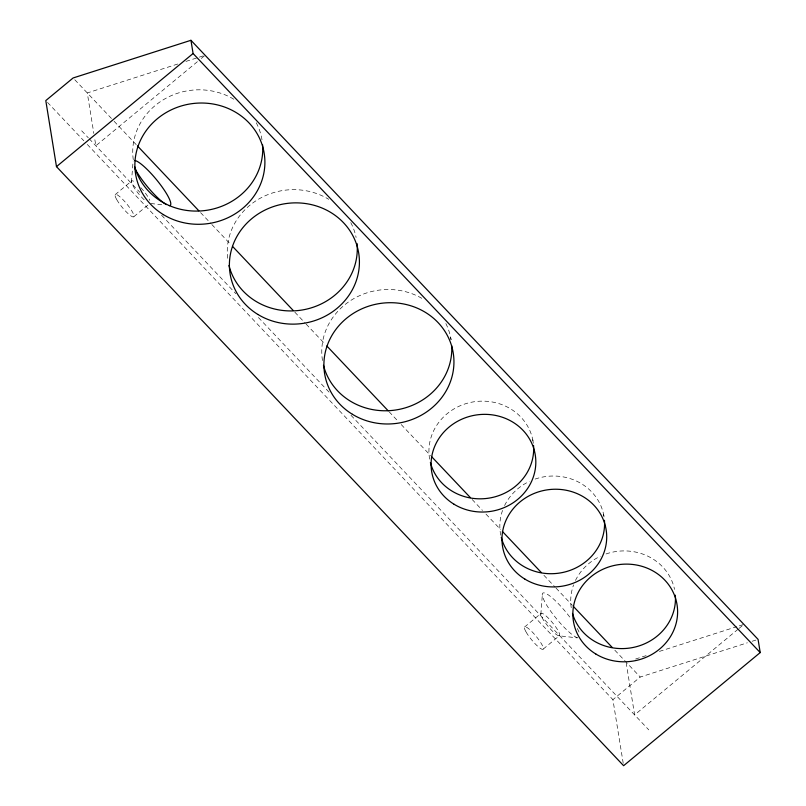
<?xml version="1.0" encoding="UTF-8"?>
<svg xmlns="http://www.w3.org/2000/svg" width="806" height="806" viewBox="0 0 806 806"><rect width="100%" height="100%" fill="white"/><g stroke="black" fill="none" stroke-linecap="round" stroke-linejoin="round"><path stroke-width="0.6" stroke-dasharray="4.03 3.02" d="M131.459 182.096L132.94 163.064A28.945 5.723 50.4 0 1 133.141 161.009M540.816 614.504L542.287 595.473M197.389 61.679L95.843 145.775L94.645 138.4M201.258 58.475L205.127 55.282L184.886 61.75M115.167 194.639L131.559 181.068M133.877 216.663L148.334 204.694M524.525 627.058L540.917 613.477M543.224 649.082L559.616 635.501M623.219 763.252L612.913 699.668L640.236 677.04L747.364 642.795M738.095 629.204L634.614 714.892L626.262 663.288M739.062 628.398L743.898 624.398L737.943 626.292M177.743 64.027L87.29 92.942L93.849 133.484M635.581 659.016L646.291 655.59M659.389 651.409L736.755 626.675M752.119 641.274L758.073 639.37M150.752 203.505L162.963 204.905M558.88 635.783A14.478 2.861 50.4 0 0 549.41 619.21A14.478 2.861 50.4 0 0 542.509 618.484A14.478 2.861 50.4 0 0 558.88 635.783L577.207 637.878M74.777 79.734L113.233 120.346M114.099 121.263L136.577 145.02M200.573 212.613L210.95 223.574M211.817 224.491L230.838 244.591M294.835 312.184L305.212 323.146M306.079 324.062L325.11 344.162M389.107 411.765L397.751 420.893M401.207 424.55L430.616 455.612M472.125 499.458L482.502 510.42M485.958 514.077L500.657 529.602M543.899 575.283L555.143 587.151M556.009 588.068L572.441 605.427M614.817 650.19L640.236 677.04M81.668 130.794L88.338 137.846M89.174 138.723L139.952 192.362M161.563 215.202L235.936 293.767M258.424 317.514L329.342 392.421M350.963 415.261L648.79 729.873M47.514 102.422L83.824 140.778M87.29 144.425L612.913 699.668M603.634 514.55L604.026 516.958M532.746 439.673L533.33 443.27M450.645 337.331L451.028 339.739M577.66 637.858A28.945 5.723 50.4 0 1 551.516 612.318A28.945 5.723 50.4 0 1 545.007 593.115A28.945 5.723 50.4 0 1 571.343 619.22M577.257 628.428A28.945 5.723 50.4 0 1 579.877 634.413M133.272 159.669A65.135 60.521 -9.2 0 1 163.638 99.571A65.135 60.521 -9.2 0 1 234.234 99.481M256.248 122.744A65.135 60.521 -9.2 0 1 262.222 141.231M429.648 459.168A52.471 48.753 -9.2 0 1 473.888 401.801A52.471 48.753 -9.2 0 1 533.32 443.088M500.758 535.184A52.471 48.753 -9.2 0 1 502.722 509.926M504.566 505.584A52.471 48.753 -9.2 0 1 529.351 481.414M535.113 479.076A52.471 48.753 -9.2 0 1 604.047 516.827M571.242 607.795A52.471 48.753 -9.2 0 1 573.61 584.813M575.464 580.461A52.471 48.753 -9.2 0 1 600.248 556.301M606.001 553.964A52.471 48.753 -9.2 0 1 674.531 589.438M322.491 360.564A65.135 60.521 -9.2 0 1 352.131 299.6A65.135 60.521 -9.2 0 1 423.281 299.177M445.849 323.508A65.135 60.521 -9.2 0 1 451.078 339.719M227.635 258.303A65.135 60.521 -9.2 0 1 258.726 199.082A65.135 60.521 -9.2 0 1 328.757 199.324M350.771 222.587A65.135 60.521 -9.2 0 1 356.121 237.488M144.183 199.767A14.478 2.861 50.4 0 1 132.506 184.876A14.478 2.861 50.4 0 1 135.448 182.509M140.879 187.687A14.478 2.861 50.4 0 1 149.825 200.362M116.759 199.646A14.478 2.861 50.4 0 0 133.131 216.945A14.478 2.861 50.4 0 0 123.661 200.372A14.478 2.861 50.4 0 0 116.759 199.646M526.117 632.065A14.478 2.861 50.4 0 0 542.488 649.354A14.478 2.861 50.4 0 0 533.018 632.781A14.478 2.861 50.4 0 0 526.117 632.065"/><path stroke-width="1.21" d="M56.48 166.63L193.087 53.508L190.941 40.3L73.104 77.97L45.791 100.589L56.48 166.63L623.612 765.7L760.209 652.578L758.073 639.37L190.941 40.3M193.087 53.508L760.209 652.578M137.443 145.926L198.85 210.789M232.571 246.414L293.112 310.36M326.833 345.986L388.24 410.848M431.482 456.518L470.392 497.634M502.39 531.426L541.31 572.542M573.308 606.344L612.217 647.45M166.419 204.623A28.945 5.723 50.4 0 1 136.808 171.859M136.325 171.023A28.945 5.723 50.4 0 1 134.804 168.172M134.612 160.454A28.945 5.723 50.4 0 1 159.81 183.869A28.945 5.723 50.4 0 1 169.069 205.611M262.605 144.879A65.135 60.521 -9.2 0 1 208.049 210.084A65.135 60.521 -9.2 0 1 134.743 166.792M533.552 445.406A52.471 48.753 -9.2 0 1 489.323 498.068A52.471 48.753 -9.2 0 1 430.394 462.543M604.45 520.293A52.471 48.753 -9.2 0 1 560.22 572.955A52.471 48.753 -9.2 0 1 501.282 537.431M675.337 595.181A52.471 48.753 -9.2 0 1 631.723 647.732A52.471 48.753 -9.2 0 1 572.482 613.437M451.733 345.794A65.135 60.521 -9.2 0 1 395.796 409.982A65.135 60.521 -9.2 0 1 323.468 365.299M357.028 243.503A65.135 60.521 -9.2 0 1 302.572 309.927A65.135 60.521 -9.2 0 1 228.954 265.456M163.386 214.618A65.135 60.521 -9.2 0 0 264.731 166.63A65.135 60.521 -9.2 0 0 171.527 109.717A65.135 60.521 -9.2 0 0 163.386 214.618M257.91 314.461A65.135 60.521 -9.2 0 0 359.254 266.474A65.135 60.521 -9.2 0 0 266.051 209.56A65.135 60.521 -9.2 0 0 257.91 314.461M352.434 414.314A65.135 60.521 -9.2 0 0 453.778 366.317A65.135 60.521 -9.2 0 0 360.564 309.403A65.135 60.521 -9.2 0 0 352.434 414.314M454.05 504.244A52.471 48.753 -9.2 0 0 535.688 465.586A52.471 48.753 -9.2 0 0 460.599 419.745A52.471 48.753 -9.2 0 0 454.05 504.244M524.938 579.131A52.471 48.753 -9.2 0 0 606.575 540.473A52.471 48.753 -9.2 0 0 531.497 494.622A52.471 48.753 -9.2 0 0 524.938 579.131M595.836 654.019A52.471 48.753 -9.2 0 0 677.473 615.351A52.471 48.753 -9.2 0 0 602.384 569.51A52.471 48.753 -9.2 0 0 595.836 654.019"/></g></svg>
